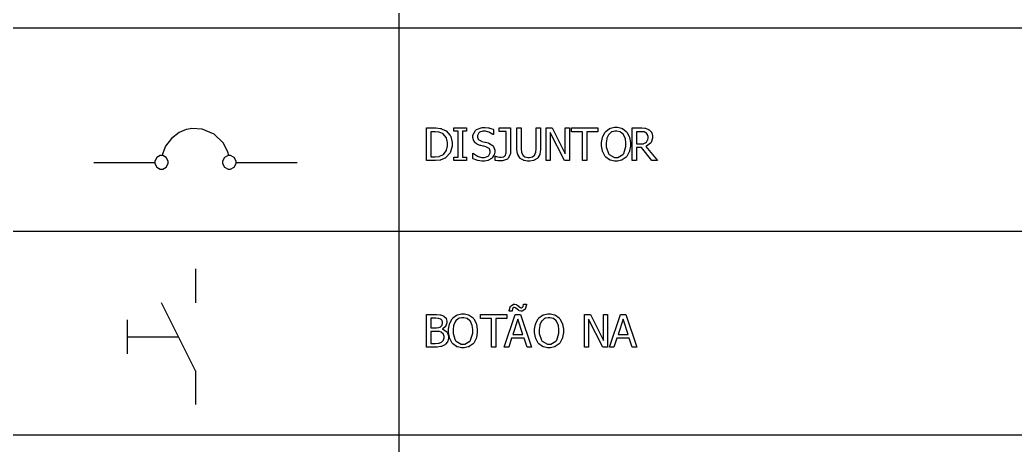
# Model space of a CAD drawing. Header units: millimetres. Extents: x 1974 to 2560, y 1429 to 1567.
# Drawn here: x 2500.18 to 2505.34, y 1525.57 to 1527.77 of the extents above; entities that cross this region are included whole.
import ezdxf

# ---------------------------------------------------------------- set-up
doc = ezdxf.new("R2010")
doc.units = ezdxf.units.MM
doc.layers.add('TEXTO', color=4, linetype='Continuous')

msp = doc.modelspace()

# ---------------------------------------------------------------- linework, layer by layer
at = {"layer": 'TEXTO', "color": 0}
for p, q in [((2502.1448, 1531.9544), (2502.1448, 1515.0586)), ((2507.7976, 1527.7304), (2478.9131, 1527.7304)), ((2501.0049, 1527.1889), (2500.9643, 1527.1587)), ((2501.041, 1527.2041), (2501.0049, 1527.1889)), ((2501.0535, 1527.2066), (2501.041, 1527.2041)), ((2501.0702, 1527.2101), (2501.0535, 1527.2066)), ((2501.1234, 1527.2068), (2501.0702, 1527.2101)), ((2501.1858, 1527.1811), (2501.1234, 1527.2068)), ((2501.2339, 1527.1337), (2501.1858, 1527.1811)), ((2502.2878, 1527.0436), (2502.2878, 1527.2125)), ((2502.2878, 1527.2125), (2502.3263, 1527.2125)), ((2502.3273, 1527.1933), (2502.3103, 1527.1933)), ((2502.3103, 1527.1933), (2502.3103, 1527.0629)), ((2502.3263, 1527.2125), (2502.3356, 1527.2125)), ((2502.3332, 1527.1933), (2502.3273, 1527.1933)), ((2502.351, 1527.1913), (2502.3332, 1527.1933)), ((2502.3356, 1527.2125), (2502.3613, 1527.2096)), ((2502.3527, 1527.1909), (2502.351, 1527.1913)), ((2502.3544, 1527.1905), (2502.3527, 1527.1909)), ((2502.3704, 1527.184), (2502.3544, 1527.1905)), ((2502.3613, 1527.2096), (2502.3636, 1527.2091)), ((2502.3636, 1527.2091), (2502.3658, 1527.2084)), ((2502.3658, 1527.2084), (2502.3851, 1527.2002)), ((2502.372, 1527.183), (2502.3704, 1527.184)), ((2502.374, 1527.1818), (2502.372, 1527.183)), ((2502.39, 1527.1639), (2502.374, 1527.1818)), ((2502.3851, 1527.2002), (2502.3867, 1527.1991)), ((2502.3867, 1527.1991), (2502.3894, 1527.1974)), ((2502.3894, 1527.1974), (2502.4105, 1527.1735)), ((2502.4105, 1527.1735), (2502.412, 1527.1705)), ((2502.412, 1527.1705), (2502.4135, 1527.1676)), ((2502.4302, 1527.1953), (2502.4302, 1527.2125)), ((2502.4302, 1527.2125), (2502.4959, 1527.2125)), ((2502.4518, 1527.1953), (2502.4302, 1527.1953)), ((2502.4518, 1527.0609), (2502.4518, 1527.1953)), ((2502.4959, 1527.1953), (2502.4743, 1527.1953)), ((2502.4743, 1527.1953), (2502.4743, 1527.0609)), ((2502.4959, 1527.2125), (2502.4959, 1527.1953)), ((2502.529, 1527.176), (2502.5423, 1527.1994)), ((2502.529, 1527.1673), (2502.529, 1527.176)), ((2502.5423, 1527.1994), (2502.5449, 1527.2018)), ((2502.5449, 1527.2018), (2502.5475, 1527.2041)), ((2502.5475, 1527.2041), (2502.5762, 1527.2156)), ((2502.5603, 1527.1878), (2502.5523, 1527.1742)), ((2502.5523, 1527.1742), (2502.5523, 1527.1696)), ((2502.5523, 1527.1696), (2502.5523, 1527.1654)), ((2502.562, 1527.1889), (2502.5603, 1527.1878)), ((2502.5636, 1527.1902), (2502.562, 1527.1889)), ((2502.5809, 1527.1963), (2502.5636, 1527.1902)), ((2502.5762, 1527.2156), (2502.5858, 1527.2156)), ((2502.5873, 1527.1963), (2502.5809, 1527.1963)), ((2502.5858, 1527.2156), (2502.5925, 1527.2156)), ((2502.5934, 1527.1963), (2502.5873, 1527.1963)), ((2502.5925, 1527.2156), (2502.6105, 1527.2133)), ((2502.6116, 1527.1917), (2502.5934, 1527.1963)), ((2502.6105, 1527.2133), (2502.6127, 1527.2128)), ((2502.6137, 1527.1907), (2502.6116, 1527.1917)), ((2502.6127, 1527.2128), (2502.6147, 1527.2123)), ((2502.6158, 1527.1899), (2502.6137, 1527.1907)), ((2502.6147, 1527.2123), (2502.6342, 1527.2056)), ((2502.633, 1527.1792), (2502.6158, 1527.1899)), ((2502.6344, 1527.1779), (2502.633, 1527.1792)), ((2502.6342, 1527.2056), (2502.636, 1527.2048)), ((2502.636, 1527.1779), (2502.6344, 1527.1779)), ((2502.636, 1527.2048), (2502.636, 1527.1779)), ((2502.6658, 1527.1947), (2502.6658, 1527.2125)), ((2502.6658, 1527.2125), (2502.724, 1527.2125)), ((2502.7015, 1527.1947), (2502.6658, 1527.1947)), ((2502.7015, 1527.0961), (2502.7015, 1527.1947)), ((2502.724, 1527.2125), (2502.724, 1527.0876)), ((2502.724, 1527.2125), (2502.724, 1527.2125)), ((2502.7576, 1527.1072), (2502.7576, 1527.2125)), ((2502.7576, 1527.2125), (2502.7801, 1527.2125)), ((2502.7801, 1527.2125), (2502.7801, 1527.1072)), ((2502.8573, 1527.1066), (2502.8573, 1527.2125)), ((2502.8573, 1527.2125), (2502.8798, 1527.2125)), ((2502.8798, 1527.2125), (2502.8798, 1527.1072)), ((2502.9086, 1527.0436), (2502.9086, 1527.2125)), ((2502.9086, 1527.2125), (2502.9406, 1527.2125)), ((2503.0043, 1527.0436), (2502.9297, 1527.1894)), ((2502.9297, 1527.1894), (2502.9297, 1527.0436)), ((2502.9406, 1527.2125), (2503.0084, 1527.0788)), ((2503.0084, 1527.0788), (2503.0084, 1527.2125)), ((2503.0084, 1527.2125), (2503.0295, 1527.2125)), ((2503.0295, 1527.2125), (2503.0295, 1527.0436)), ((2503.0295, 1527.2125), (2503.0295, 1527.2125)), ((2503.0405, 1527.1927), (2503.0405, 1527.2125)), ((2503.0405, 1527.2125), (2503.1764, 1527.2125)), ((2503.0972, 1527.1927), (2503.0405, 1527.1927)), ((2503.0972, 1527.0436), (2503.0972, 1527.1927)), ((2503.1764, 1527.1927), (2503.1195, 1527.1927)), ((2503.1195, 1527.1927), (2503.1195, 1527.0436)), ((2503.1764, 1527.2125), (2503.1764, 1527.1927)), ((2503.2023, 1527.1655), (2503.2032, 1527.1682)), ((2503.2032, 1527.1682), (2503.2157, 1527.1913)), ((2503.2157, 1527.1913), (2503.2174, 1527.1931)), ((2503.2174, 1527.1931), (2503.2189, 1527.1951)), ((2503.2189, 1527.1951), (2503.2385, 1527.2092)), ((2503.233, 1527.1778), (2503.2246, 1527.1598)), ((2503.2343, 1527.1793), (2503.233, 1527.1778)), ((2503.2353, 1527.1808), (2503.2343, 1527.1793)), ((2503.2489, 1527.1918), (2503.2353, 1527.1808)), ((2503.2385, 1527.2092), (2503.241, 1527.2102)), ((2503.241, 1527.2102), (2503.2432, 1527.2113)), ((2503.2432, 1527.2113), (2503.2646, 1527.2161)), ((2503.2504, 1527.1925), (2503.2489, 1527.1918)), ((2503.252, 1527.1932), (2503.2504, 1527.1925)), ((2503.2663, 1527.1968), (2503.252, 1527.1932)), ((2503.2646, 1527.2161), (2503.2715, 1527.2161)), ((2503.2718, 1527.1968), (2503.2663, 1527.1968)), ((2503.2715, 1527.2161), (2503.2795, 1527.2161)), ((2503.2765, 1527.1968), (2503.2718, 1527.1968)), ((2503.2914, 1527.1931), (2503.2765, 1527.1968)), ((2503.2795, 1527.2161), (2503.3004, 1527.2112)), ((2503.2929, 1527.1924), (2503.2914, 1527.1931)), ((2503.2946, 1527.1917), (2503.2929, 1527.1924)), ((2503.3081, 1527.1807), (2503.2946, 1527.1917)), ((2503.3004, 1527.2112), (2503.3026, 1527.2101)), ((2503.3026, 1527.2101), (2503.3051, 1527.2091)), ((2503.3051, 1527.2091), (2503.3245, 1527.195)), ((2503.3093, 1527.1793), (2503.3081, 1527.1807)), ((2503.3103, 1527.1779), (2503.3093, 1527.1793)), ((2503.3188, 1527.1599), (2503.3103, 1527.1779)), ((2503.3245, 1527.195), (2503.3262, 1527.1931)), ((2503.3262, 1527.1931), (2503.3277, 1527.1913)), ((2503.3262, 1527.1931), (2503.3262, 1527.1931)), ((2503.3277, 1527.1913), (2503.3401, 1527.1684)), ((2503.3401, 1527.1684), (2503.3411, 1527.1656)), ((2503.3557, 1527.0436), (2503.3557, 1527.2125)), ((2503.3557, 1527.2125), (2503.3994, 1527.2125)), ((2503.4004, 1527.1933), (2503.3781, 1527.1933)), ((2503.3781, 1527.1933), (2503.3781, 1527.1295)), ((2503.3994, 1527.2125), (2503.4054, 1527.2125)), ((2503.4042, 1527.1933), (2503.4004, 1527.1933)), ((2503.4151, 1527.1922), (2503.4042, 1527.1933)), ((2503.4054, 1527.2125), (2503.422, 1527.2113)), ((2503.4163, 1527.192), (2503.4151, 1527.1922)), ((2503.4173, 1527.1918), (2503.4163, 1527.192)), ((2503.4266, 1527.1881), (2503.4173, 1527.1918)), ((2503.422, 1527.2113), (2503.4238, 1527.211)), ((2503.4238, 1527.211), (2503.4253, 1527.2108)), ((2503.4253, 1527.2108), (2503.4407, 1527.2046)), ((2503.4273, 1527.1875), (2503.4266, 1527.1881)), ((2503.4282, 1527.1869), (2503.4273, 1527.1875)), ((2503.435, 1527.1791), (2503.4282, 1527.1869)), ((2503.4355, 1527.1781), (2503.435, 1527.1791)), ((2503.4357, 1527.1773), (2503.4355, 1527.1781)), ((2503.438, 1527.1683), (2503.4357, 1527.1773)), ((2503.438, 1527.165), (2503.438, 1527.1683)), ((2503.4407, 1527.2046), (2503.4424, 1527.2036)), ((2503.4424, 1527.2036), (2503.4437, 1527.2027)), ((2503.4437, 1527.2027), (2503.4553, 1527.1905)), ((2503.4553, 1527.1905), (2503.4563, 1527.1889)), ((2503.4563, 1527.1889), (2503.4571, 1527.1875)), ((2503.4571, 1527.1875), (2503.4615, 1527.172)), ((2503.4615, 1527.172), (2503.4615, 1527.1668)), ((2500.9339, 1527.118), (2500.9189, 1527.0819)), ((2500.9643, 1527.1587), (2500.9339, 1527.118)), ((2501.2577, 1527.0862), (2501.2339, 1527.1337)), ((2502.3912, 1527.1616), (2502.39, 1527.1639)), ((2502.3922, 1527.1594), (2502.3912, 1527.1616)), ((2502.3976, 1527.1367), (2502.3922, 1527.1594)), ((2502.3926, 1527.0976), (2502.3976, 1527.1207)), ((2502.3976, 1527.1283), (2502.3976, 1527.1367)), ((2502.3976, 1527.1207), (2502.3976, 1527.1283)), ((2502.3976, 1527.1283), (2502.3976, 1527.1283)), ((2502.421, 1527.1176), (2502.4132, 1527.0893)), ((2502.4135, 1527.1676), (2502.421, 1527.138)), ((2502.421, 1527.138), (2502.421, 1527.1279)), ((2502.421, 1527.1279), (2502.421, 1527.1176)), ((2502.421, 1527.1279), (2502.421, 1527.1279)), ((2502.529, 1527.1633), (2502.529, 1527.1673)), ((2502.5313, 1527.1511), (2502.529, 1527.1633)), ((2502.5318, 1527.1499), (2502.5313, 1527.1511)), ((2502.5323, 1527.1486), (2502.5318, 1527.1499)), ((2502.5392, 1527.1378), (2502.5323, 1527.1486)), ((2502.54, 1527.1368), (2502.5392, 1527.1378)), ((2502.5408, 1527.1359), (2502.54, 1527.1368)), ((2502.5511, 1527.1283), (2502.5408, 1527.1359)), ((2502.5522, 1527.1277), (2502.5511, 1527.1283)), ((2502.5534, 1527.1271), (2502.5522, 1527.1277)), ((2502.5523, 1527.1654), (2502.557, 1527.1537)), ((2502.5665, 1527.1222), (2502.5534, 1527.1271)), ((2502.557, 1527.1537), (2502.558, 1527.1526)), ((2502.558, 1527.1526), (2502.5589, 1527.1516)), ((2502.5589, 1527.1516), (2502.5726, 1527.1437)), ((2502.568, 1527.1218), (2502.5665, 1527.1222)), ((2502.5695, 1527.1214), (2502.568, 1527.1218)), ((2502.5829, 1527.1181), (2502.5695, 1527.1214)), ((2502.5726, 1527.1437), (2502.5744, 1527.1432)), ((2502.5744, 1527.1432), (2502.5756, 1527.143)), ((2502.5756, 1527.143), (2502.5901, 1527.1394)), ((2502.5841, 1527.1178), (2502.5829, 1527.1181)), ((2502.5852, 1527.1176), (2502.5841, 1527.1178)), ((2502.597, 1527.1145), (2502.5852, 1527.1176)), ((2502.5901, 1527.1394), (2502.5919, 1527.1389)), ((2502.5919, 1527.1389), (2502.5935, 1527.1385)), ((2502.5935, 1527.1385), (2502.6079, 1527.1348)), ((2502.6079, 1527.1348), (2502.6091, 1527.1344)), ((2502.6091, 1527.1344), (2502.612, 1527.1335)), ((2502.612, 1527.1335), (2502.6332, 1527.1202)), ((2502.6332, 1527.1202), (2502.6346, 1527.1183)), ((2502.6346, 1527.1183), (2502.6358, 1527.1166)), ((2502.6358, 1527.1166), (2502.6426, 1527.098)), ((2503.197, 1527.1375), (2503.2015, 1527.1629)), ((2503.197, 1527.128), (2503.197, 1527.1375)), ((2503.197, 1527.1195), (2503.197, 1527.128)), ((2503.2013, 1527.0937), (2503.197, 1527.1195)), ((2503.2015, 1527.1629), (2503.2023, 1527.1655)), ((2503.2234, 1527.1554), (2503.2204, 1527.1349)), ((2503.2204, 1527.1349), (2503.2204, 1527.128)), ((2503.2204, 1527.128), (2503.2204, 1527.1154)), ((2503.2239, 1527.1575), (2503.2234, 1527.1554)), ((2503.2246, 1527.1598), (2503.2239, 1527.1575)), ((2503.3115, 1527.0802), (2503.3232, 1527.1161)), ((2503.3195, 1527.1578), (2503.3188, 1527.1599)), ((2503.32, 1527.1557), (2503.3195, 1527.1578)), ((2503.3232, 1527.1355), (2503.32, 1527.1557)), ((2503.3232, 1527.128), (2503.3232, 1527.1355)), ((2503.3232, 1527.1161), (2503.3232, 1527.128)), ((2503.3232, 1527.128), (2503.3232, 1527.128)), ((2503.3411, 1527.1656), (2503.3421, 1527.1629)), ((2503.3421, 1527.1629), (2503.3466, 1527.1368)), ((2503.3466, 1527.1188), (2503.3421, 1527.0938)), ((2503.3466, 1527.1368), (2503.3466, 1527.128)), ((2503.3466, 1527.128), (2503.3466, 1527.1188)), ((2503.3781, 1527.1295), (2503.398, 1527.1295)), ((2503.398, 1527.1295), (2503.4022, 1527.1295)), ((2503.4022, 1527.1295), (2503.4141, 1527.1309)), ((2503.4141, 1527.1309), (2503.4154, 1527.1312)), ((2503.4154, 1527.1312), (2503.4166, 1527.1316)), ((2503.4166, 1527.1316), (2503.4275, 1527.1373)), ((2503.429, 1527.1183), (2503.4266, 1527.1172)), ((2503.4266, 1527.1172), (2503.4866, 1527.0436)), ((2503.4266, 1527.1172), (2503.4266, 1527.1172)), ((2503.4275, 1527.1373), (2503.4285, 1527.1383)), ((2503.4285, 1527.1383), (2503.4292, 1527.1391)), ((2503.4503, 1527.1337), (2503.429, 1527.1183)), ((2503.4292, 1527.1391), (2503.4352, 1527.1485)), ((2503.4352, 1527.1485), (2503.4357, 1527.1496)), ((2503.4357, 1527.1496), (2503.4362, 1527.1507)), ((2503.4362, 1527.1507), (2503.438, 1527.1615)), ((2503.438, 1527.1615), (2503.438, 1527.165)), ((2503.438, 1527.165), (2503.438, 1527.165)), ((2503.4521, 1527.1357), (2503.4503, 1527.1337)), ((2503.4536, 1527.1378), (2503.4521, 1527.1357)), ((2503.4615, 1527.1589), (2503.4536, 1527.1378)), ((2503.4615, 1527.1668), (2503.4615, 1527.1589)), ((2500.9064, 1527.0693), (2500.8879, 1527.0591)), ((2500.9128, 1527.0693), (2500.9064, 1527.0693)), ((2500.919, 1527.0693), (2500.9128, 1527.0693)), ((2500.9189, 1527.0819), (2500.9164, 1527.0693)), ((2500.9376, 1527.0591), (2500.919, 1527.0693)), ((2501.2584, 1527.0693), (2501.2398, 1527.0591)), ((2501.2613, 1527.0693), (2501.2577, 1527.0862)), ((2501.2647, 1527.0693), (2501.2584, 1527.0693)), ((2501.271, 1527.0693), (2501.2647, 1527.0693)), ((2501.2896, 1527.0591), (2501.271, 1527.0693)), ((2502.3338, 1527.0629), (2502.3517, 1527.065)), ((2502.3517, 1527.065), (2502.3537, 1527.0654)), ((2502.3537, 1527.0654), (2502.3555, 1527.0657)), ((2502.3555, 1527.0657), (2502.3725, 1527.0731)), ((2502.3725, 1527.0731), (2502.3741, 1527.0742)), ((2502.3741, 1527.0742), (2502.376, 1527.0755)), ((2502.376, 1527.0755), (2502.3907, 1527.0932)), ((2502.41, 1527.0831), (2502.3891, 1527.0588)), ((2502.3907, 1527.0932), (2502.3917, 1527.0954)), ((2502.3917, 1527.0954), (2502.3926, 1527.0976)), ((2502.4117, 1527.0862), (2502.41, 1527.0831)), ((2502.4132, 1527.0893), (2502.4117, 1527.0862)), ((2502.5278, 1527.0537), (2502.5278, 1527.0819)), ((2502.5278, 1527.0819), (2502.5293, 1527.0819)), ((2502.5293, 1527.0819), (2502.5311, 1527.0802)), ((2502.5311, 1527.0802), (2502.5521, 1527.0667)), ((2502.5521, 1527.0667), (2502.5546, 1527.0657)), ((2502.5546, 1527.0657), (2502.5568, 1527.0648)), ((2502.5568, 1527.0648), (2502.5754, 1527.06)), ((2502.5886, 1527.06), (2502.6081, 1527.0665)), ((2502.5984, 1527.1141), (2502.597, 1527.1145)), ((2502.6001, 1527.1135), (2502.5984, 1527.1141)), ((2502.6134, 1527.1057), (2502.6001, 1527.1135)), ((2502.6081, 1527.0665), (2502.6097, 1527.0678)), ((2502.6097, 1527.0678), (2502.6113, 1527.0691)), ((2502.6113, 1527.0691), (2502.6193, 1527.0835)), ((2502.6143, 1527.1047), (2502.6134, 1527.1057)), ((2502.615, 1527.1037), (2502.6143, 1527.1047)), ((2502.6193, 1527.0924), (2502.615, 1527.1037)), ((2502.6193, 1527.0883), (2502.6193, 1527.0924)), ((2502.6193, 1527.0835), (2502.6193, 1527.0883)), ((2502.638, 1527.0707), (2502.6284, 1527.0572)), ((2502.6386, 1527.0722), (2502.638, 1527.0707)), ((2502.6393, 1527.0739), (2502.6386, 1527.0722)), ((2502.6426, 1527.0869), (2502.6393, 1527.0739)), ((2502.6426, 1527.098), (2502.6426, 1527.0917)), ((2502.6426, 1527.0917), (2502.6426, 1527.0869)), ((2502.6442, 1527.0446), (2502.6442, 1527.066)), ((2502.6442, 1527.066), (2502.6455, 1527.066)), ((2502.6455, 1527.066), (2502.6462, 1527.0658)), ((2502.6462, 1527.0658), (2502.6558, 1527.0629)), ((2502.6886, 1527.0633), (2502.6962, 1527.069)), ((2502.6962, 1527.069), (2502.6968, 1527.0698)), ((2502.6968, 1527.0698), (2502.6973, 1527.0705)), ((2502.6973, 1527.0705), (2502.7004, 1527.0798)), ((2502.7004, 1527.0798), (2502.7007, 1527.0809)), ((2502.7007, 1527.0821), (2502.7015, 1527.0926)), ((2502.7007, 1527.0809), (2502.7007, 1527.0821)), ((2502.7015, 1527.0926), (2502.7015, 1527.0961)), ((2502.724, 1527.079), (2502.7127, 1527.0554)), ((2502.724, 1527.0876), (2502.724, 1527.079)), ((2502.7576, 1527.1002), (2502.7576, 1527.1072)), ((2502.7606, 1527.079), (2502.7576, 1527.1002)), ((2502.7613, 1527.0768), (2502.7606, 1527.079)), ((2502.7618, 1527.0748), (2502.7613, 1527.0768)), ((2502.7721, 1527.0572), (2502.7618, 1527.0748)), ((2502.7801, 1527.1072), (2502.7801, 1527.1023)), ((2502.7801, 1527.1023), (2502.7813, 1527.0888)), ((2502.7813, 1527.0888), (2502.7815, 1527.0875)), ((2502.7815, 1527.0875), (2502.7818, 1527.0862)), ((2502.7818, 1527.0862), (2502.7866, 1527.0742)), ((2502.7866, 1527.0742), (2502.7874, 1527.0731)), ((2502.7874, 1527.0731), (2502.788, 1527.0721)), ((2502.788, 1527.0721), (2502.7982, 1527.0634)), ((2502.8387, 1527.0634), (2502.8493, 1527.0721)), ((2502.8493, 1527.0721), (2502.85, 1527.0731)), ((2502.85, 1527.0731), (2502.8507, 1527.0743)), ((2502.8507, 1527.0743), (2502.8555, 1527.0862)), ((2502.8555, 1527.0862), (2502.8557, 1527.0875)), ((2502.8557, 1527.0875), (2502.856, 1527.0888)), ((2502.856, 1527.0888), (2502.8573, 1527.1022)), ((2502.8573, 1527.1022), (2502.8573, 1527.1066)), ((2502.8755, 1527.075), (2502.8652, 1527.0572)), ((2502.8762, 1527.077), (2502.8755, 1527.075)), ((2502.8768, 1527.0792), (2502.8762, 1527.077)), ((2502.8798, 1527.0997), (2502.8768, 1527.0792)), ((2502.8798, 1527.1072), (2502.8798, 1527.0997)), ((2503.2023, 1527.0909), (2503.2013, 1527.0937)), ((2503.203, 1527.0882), (2503.2023, 1527.0909)), ((2503.2157, 1527.0651), (2503.203, 1527.0882)), ((2503.2172, 1527.0631), (2503.2157, 1527.0651)), ((2503.2204, 1527.1154), (2503.232, 1527.0802)), ((2503.232, 1527.0802), (2503.2343, 1527.0772)), ((2503.2343, 1527.0772), (2503.2365, 1527.0743)), ((2503.2365, 1527.0743), (2503.2629, 1527.0595)), ((2503.281, 1527.0595), (2503.3068, 1527.0743)), ((2503.3068, 1527.0743), (2503.3093, 1527.0772)), ((2503.3093, 1527.0772), (2503.3115, 1527.0802)), ((2503.3277, 1527.0651), (2503.3262, 1527.0631)), ((2503.3403, 1527.0883), (2503.3277, 1527.0651)), ((2503.3414, 1527.0909), (2503.3403, 1527.0883)), ((2503.3421, 1527.0938), (2503.3414, 1527.0909)), ((2503.404, 1527.1109), (2503.3781, 1527.1109)), ((2503.3781, 1527.1109), (2503.3781, 1527.0436)), ((2503.4573, 1527.0436), (2503.404, 1527.1109)), ((2500.5608, 1527.0342), (2500.8776, 1527.0342)), ((2500.8879, 1527.0591), (2500.8776, 1527.0405)), ((2500.8776, 1527.0405), (2500.8776, 1527.0342)), ((2500.8776, 1527.0342), (2500.8776, 1527.028)), ((2500.8776, 1527.028), (2500.8879, 1527.0094)), ((2500.948, 1527.0405), (2500.9376, 1527.0591)), ((2500.9376, 1527.0094), (2500.948, 1527.028)), ((2500.948, 1527.0342), (2500.948, 1527.0405)), ((2500.948, 1527.028), (2500.948, 1527.0342)), ((2500.948, 1527.0342), (2500.948, 1527.0342)), ((2501.2398, 1527.0591), (2501.2295, 1527.0405)), ((2501.2295, 1527.0405), (2501.2295, 1527.0342)), ((2501.2295, 1527.0342), (2501.2295, 1527.028)), ((2501.2295, 1527.028), (2501.2398, 1527.0094)), ((2501.3, 1527.0405), (2501.2896, 1527.0591)), ((2501.2896, 1527.0094), (2501.3, 1527.028)), ((2501.3, 1527.0342), (2501.3, 1527.0405)), ((2501.3, 1527.028), (2501.3, 1527.0342)), ((2501.3, 1527.0342), (2501.3, 1527.0342)), ((2501.3, 1527.0342), (2501.6168, 1527.0342)), ((2502.3266, 1527.0436), (2502.2878, 1527.0436)), ((2502.3103, 1527.0629), (2502.3273, 1527.0629)), ((2502.3345, 1527.0436), (2502.3266, 1527.0436)), ((2502.3273, 1527.0629), (2502.3338, 1527.0629)), ((2502.3582, 1527.046), (2502.3345, 1527.0436)), ((2502.3604, 1527.0464), (2502.3582, 1527.046)), ((2502.3625, 1527.0469), (2502.3604, 1527.0464)), ((2502.3843, 1527.0559), (2502.3625, 1527.0469)), ((2502.3865, 1527.0572), (2502.3843, 1527.0559)), ((2502.3891, 1527.0588), (2502.3865, 1527.0572)), ((2502.4302, 1527.0436), (2502.4302, 1527.0609)), ((2502.4302, 1527.0609), (2502.4518, 1527.0609)), ((2502.4959, 1527.0436), (2502.4302, 1527.0436)), ((2502.4743, 1527.0609), (2502.4959, 1527.0609)), ((2502.4959, 1527.0609), (2502.4959, 1527.0436)), ((2502.4959, 1527.0609), (2502.4959, 1527.0609)), ((2502.5296, 1527.0529), (2502.5278, 1527.0537)), ((2502.5498, 1527.0451), (2502.5296, 1527.0529)), ((2502.5519, 1527.0444), (2502.5498, 1527.0451)), ((2502.5541, 1527.0438), (2502.5519, 1527.0444)), ((2502.5753, 1527.0406), (2502.5541, 1527.0438)), ((2502.5832, 1527.0406), (2502.5753, 1527.0406)), ((2502.5754, 1527.06), (2502.5816, 1527.06)), ((2502.5816, 1527.06), (2502.5886, 1527.06)), ((2502.5891, 1527.0406), (2502.5832, 1527.0406)), ((2502.5832, 1527.0406), (2502.5832, 1527.0406)), ((2502.6071, 1527.0439), (2502.5891, 1527.0406)), ((2502.6089, 1527.0446), (2502.6071, 1527.0439)), ((2502.6105, 1527.0453), (2502.6089, 1527.0446)), ((2502.626, 1527.0548), (2502.6105, 1527.0453)), ((2502.6273, 1527.056), (2502.626, 1527.0548)), ((2502.6284, 1527.0572), (2502.6273, 1527.056)), ((2502.6452, 1527.0444), (2502.6442, 1527.0446)), ((2502.658, 1527.0424), (2502.6452, 1527.0444)), ((2502.6558, 1527.0629), (2502.657, 1527.0624)), ((2502.657, 1527.0624), (2502.6581, 1527.0621)), ((2502.6595, 1527.0423), (2502.658, 1527.0424)), ((2502.6581, 1527.0621), (2502.6676, 1527.0606)), ((2502.661, 1527.0422), (2502.6595, 1527.0423)), ((2502.674, 1527.0413), (2502.661, 1527.0422)), ((2502.6676, 1527.0606), (2502.6709, 1527.0606)), ((2502.6709, 1527.0606), (2502.6751, 1527.0606)), ((2502.6825, 1527.0413), (2502.674, 1527.0413)), ((2502.674, 1527.0413), (2502.674, 1527.0413)), ((2502.6751, 1527.0606), (2502.6866, 1527.0626)), ((2502.7081, 1527.0514), (2502.6825, 1527.0413)), ((2502.6866, 1527.0626), (2502.6876, 1527.0629)), ((2502.6876, 1527.0629), (2502.6886, 1527.0633)), ((2502.7104, 1527.0533), (2502.7081, 1527.0514)), ((2502.7127, 1527.0554), (2502.7104, 1527.0533)), ((2502.7737, 1527.0557), (2502.7721, 1527.0572)), ((2502.7749, 1527.0544), (2502.7737, 1527.0557)), ((2502.7908, 1527.0447), (2502.7749, 1527.0544)), ((2502.7927, 1527.0441), (2502.7908, 1527.0447)), ((2502.7946, 1527.0434), (2502.7927, 1527.0441)), ((2502.8121, 1527.0401), (2502.7946, 1527.0434)), ((2502.7982, 1527.0634), (2502.7996, 1527.0629)), ((2502.7996, 1527.0629), (2502.8008, 1527.0623)), ((2502.8008, 1527.0623), (2502.8141, 1527.0593)), ((2502.8186, 1527.0401), (2502.8121, 1527.0401)), ((2502.8141, 1527.0593), (2502.8186, 1527.0593)), ((2502.8186, 1527.0593), (2502.8233, 1527.0593)), ((2502.8247, 1527.0401), (2502.8186, 1527.0401)), ((2502.8186, 1527.0401), (2502.8186, 1527.0401)), ((2502.8233, 1527.0593), (2502.836, 1527.0623)), ((2502.8431, 1527.0434), (2502.8247, 1527.0401)), ((2502.836, 1527.0623), (2502.8373, 1527.0629)), ((2502.8373, 1527.0629), (2502.8387, 1527.0634)), ((2502.8449, 1527.0441), (2502.8431, 1527.0434)), ((2502.8467, 1527.0447), (2502.8449, 1527.0441)), ((2502.8624, 1527.0544), (2502.8467, 1527.0447)), ((2502.8637, 1527.0557), (2502.8624, 1527.0544)), ((2502.8652, 1527.0572), (2502.8637, 1527.0557)), ((2502.9297, 1527.0436), (2502.9086, 1527.0436)), ((2503.0295, 1527.0436), (2503.0043, 1527.0436)), ((2503.1195, 1527.0436), (2503.0972, 1527.0436)), ((2503.1195, 1527.0436), (2503.1195, 1527.0436)), ((2503.2189, 1527.0613), (2503.2172, 1527.0631)), ((2503.2385, 1527.0469), (2503.2189, 1527.0613)), ((2503.2408, 1527.046), (2503.2385, 1527.0469)), ((2503.243, 1527.045), (2503.2408, 1527.046)), ((2503.2639, 1527.0401), (2503.243, 1527.045)), ((2503.2629, 1527.0595), (2503.2718, 1527.0595)), ((2503.2715, 1527.0401), (2503.2639, 1527.0401)), ((2503.2788, 1527.0401), (2503.2715, 1527.0401)), ((2503.2718, 1527.0595), (2503.281, 1527.0595)), ((2503.2996, 1527.0449), (2503.2788, 1527.0401)), ((2503.3021, 1527.0457), (2503.2996, 1527.0449)), ((2503.3043, 1527.0467), (2503.3021, 1527.0457)), ((2503.3245, 1527.0612), (2503.3043, 1527.0467)), ((2503.3262, 1527.0631), (2503.3245, 1527.0612)), ((2503.3781, 1527.0436), (2503.3557, 1527.0436)), ((2503.4866, 1527.0436), (2503.4573, 1527.0436)), ((2500.8879, 1527.0094), (2500.9064, 1526.999)), ((2500.9064, 1526.999), (2500.9128, 1526.999)), ((2500.9128, 1526.999), (2500.919, 1526.999)), ((2500.919, 1526.999), (2500.9376, 1527.0094)), ((2501.2398, 1527.0094), (2501.2584, 1526.999)), ((2501.2584, 1526.999), (2501.2647, 1526.999)), ((2501.2647, 1526.999), (2501.271, 1526.999)), ((2501.271, 1526.999), (2501.2896, 1527.0094)), ((2507.7976, 1526.6745), (2478.9131, 1526.6745)), ((2501.0888, 1526.4809), (2501.0888, 1526.3049)), ((2501.0888, 1525.9529), (2500.9128, 1526.3049)), ((2502.7255, 1526.2885), (2502.7267, 1526.29)), ((2502.7267, 1526.29), (2502.7402, 1526.2974)), ((2502.7402, 1526.2974), (2502.7447, 1526.2974)), ((2502.7447, 1526.2974), (2502.7473, 1526.2974)), ((2502.7473, 1526.2974), (2502.7544, 1526.2956)), ((2502.7544, 1526.2956), (2502.7554, 1526.2951)), ((2502.7554, 1526.2951), (2502.7561, 1526.2949)), ((2502.7561, 1526.2949), (2502.7642, 1526.2894)), ((2502.7892, 1526.2856), (2502.7915, 1526.2966)), ((2502.7915, 1526.2966), (2502.7917, 1526.298)), ((2502.7917, 1526.298), (2502.8075, 1526.298)), ((2502.7917, 1526.298), (2502.7917, 1526.298)), ((2502.8072, 1526.2951), (2502.8002, 1526.273)), ((2502.8075, 1526.298), (2502.8072, 1526.2951)), ((2502.2878, 1526.0751), (2502.2878, 1526.244)), ((2502.2878, 1526.244), (2502.3325, 1526.244)), ((2502.3325, 1526.244), (2502.3393, 1526.244)), ((2502.3393, 1526.244), (2502.3581, 1526.243)), ((2502.3581, 1526.243), (2502.3596, 1526.2428)), ((2502.3596, 1526.2428), (2502.3611, 1526.2426)), ((2502.3611, 1526.2426), (2502.3755, 1526.238)), ((2502.3755, 1526.238), (2502.3769, 1526.2371)), ((2502.4243, 1526.2265), (2502.444, 1526.2407)), ((2502.444, 1526.2407), (2502.4462, 1526.2416)), ((2502.4462, 1526.2416), (2502.4485, 1526.2426)), ((2502.4485, 1526.2426), (2502.4699, 1526.2476)), ((2502.4699, 1526.2476), (2502.4771, 1526.2476)), ((2502.4771, 1526.2476), (2502.4848, 1526.2476)), ((2502.4848, 1526.2476), (2502.5057, 1526.2426)), ((2502.5057, 1526.2426), (2502.5081, 1526.2415)), ((2502.5081, 1526.2415), (2502.5103, 1526.2406)), ((2502.5103, 1526.2406), (2502.5298, 1526.2264)), ((2502.5686, 1526.224), (2502.5686, 1526.244)), ((2502.5686, 1526.244), (2502.7045, 1526.244)), ((2502.6918, 1526.0751), (2502.7487, 1526.244)), ((2502.7045, 1526.244), (2502.7045, 1526.224)), ((2502.7168, 1526.2621), (2502.7169, 1526.265)), ((2502.7328, 1526.2621), (2502.7168, 1526.2621)), ((2502.7169, 1526.265), (2502.7241, 1526.287)), ((2502.7241, 1526.287), (2502.7255, 1526.2885)), ((2502.735, 1526.2751), (2502.7328, 1526.2635)), ((2502.7328, 1526.2635), (2502.7328, 1526.2621)), ((2502.7354, 1526.2759), (2502.735, 1526.2751)), ((2502.7358, 1526.2768), (2502.7354, 1526.2759)), ((2502.7412, 1526.2809), (2502.7358, 1526.2768)), ((2502.7431, 1526.2809), (2502.7412, 1526.2809)), ((2502.7447, 1526.2809), (2502.7431, 1526.2809)), ((2502.7497, 1526.2789), (2502.7447, 1526.2809)), ((2502.7487, 1526.244), (2502.7764, 1526.244)), ((2502.7504, 1526.2785), (2502.7497, 1526.2789)), ((2502.7509, 1526.2781), (2502.7504, 1526.2785)), ((2502.7581, 1526.2722), (2502.7509, 1526.2781)), ((2502.7589, 1526.2714), (2502.7581, 1526.2722)), ((2502.7597, 1526.2707), (2502.7589, 1526.2714)), ((2502.7679, 1526.2651), (2502.7597, 1526.2707)), ((2502.7642, 1526.2894), (2502.7651, 1526.2887)), ((2502.7651, 1526.2887), (2502.7658, 1526.288)), ((2502.7658, 1526.288), (2502.7732, 1526.2823)), ((2502.7687, 1526.2647), (2502.7679, 1526.2651)), ((2502.7695, 1526.2644), (2502.7687, 1526.2647)), ((2502.7769, 1526.2626), (2502.7695, 1526.2644)), ((2502.7732, 1526.2823), (2502.7739, 1526.2819)), ((2502.7739, 1526.2819), (2502.7744, 1526.2815)), ((2502.7744, 1526.2815), (2502.7794, 1526.2796)), ((2502.7764, 1526.244), (2502.8334, 1526.0751)), ((2502.7796, 1526.2626), (2502.7769, 1526.2626)), ((2502.7794, 1526.2796), (2502.7811, 1526.2796)), ((2502.7841, 1526.2626), (2502.7796, 1526.2626)), ((2502.7811, 1526.2796), (2502.783, 1526.2796)), ((2502.783, 1526.2796), (2502.7884, 1526.2839)), ((2502.7977, 1526.2699), (2502.7841, 1526.2626)), ((2502.7884, 1526.2839), (2502.7888, 1526.2847)), ((2502.7888, 1526.2847), (2502.7892, 1526.2856)), ((2502.799, 1526.2714), (2502.7977, 1526.2699)), ((2502.8002, 1526.273), (2502.799, 1526.2714)), ((2502.8713, 1526.2265), (2502.8909, 1526.2407)), ((2502.8909, 1526.2407), (2502.8932, 1526.2416)), ((2502.8932, 1526.2416), (2502.8955, 1526.2426)), ((2502.8955, 1526.2426), (2502.9169, 1526.2476)), ((2502.9169, 1526.2476), (2502.9241, 1526.2476)), ((2502.9241, 1526.2476), (2502.9318, 1526.2476)), ((2502.9318, 1526.2476), (2502.9528, 1526.2426)), ((2502.9528, 1526.2426), (2502.9552, 1526.2415)), ((2502.9552, 1526.2415), (2502.9573, 1526.2406)), ((2502.9573, 1526.2406), (2502.9768, 1526.2264)), ((2503.1074, 1526.0751), (2503.1074, 1526.244)), ((2503.1074, 1526.244), (2503.1392, 1526.244)), ((2503.1392, 1526.244), (2503.2073, 1526.1103)), ((2503.2073, 1526.1103), (2503.2073, 1526.244)), ((2503.2073, 1526.244), (2503.2281, 1526.244)), ((2503.2281, 1526.244), (2503.2281, 1526.0751)), ((2503.2281, 1526.244), (2503.2281, 1526.244)), ((2503.238, 1526.0751), (2503.2951, 1526.244)), ((2503.2951, 1526.244), (2503.3227, 1526.244)), ((2503.3227, 1526.244), (2503.3796, 1526.0751)), ((2500.7368, 1526.0409), (2500.7368, 1526.2169)), ((2502.3318, 1526.2248), (2502.3103, 1526.2248)), ((2502.3103, 1526.2248), (2502.3103, 1526.1754)), ((2502.3361, 1526.2248), (2502.3318, 1526.2248)), ((2502.3491, 1526.2242), (2502.3361, 1526.2248)), ((2502.3503, 1526.2242), (2502.3491, 1526.2242)), ((2502.3514, 1526.224), (2502.3503, 1526.2242)), ((2502.3615, 1526.2209), (2502.3514, 1526.224)), ((2502.3625, 1526.2204), (2502.3615, 1526.2209)), ((2502.3632, 1526.22), (2502.3625, 1526.2204)), ((2502.3625, 1526.1814), (2502.3685, 1526.1886)), ((2502.3686, 1526.2141), (2502.3632, 1526.22)), ((2502.3685, 1526.1886), (2502.3689, 1526.1895)), ((2502.3691, 1526.2133), (2502.3686, 1526.2141)), ((2502.3689, 1526.1895), (2502.3691, 1526.1905)), ((2502.3694, 1526.2126), (2502.3691, 1526.2133)), ((2502.3691, 1526.1905), (2502.3711, 1526.1997)), ((2502.3711, 1526.2055), (2502.3694, 1526.2126)), ((2502.3711, 1526.2027), (2502.3711, 1526.2055)), ((2502.3711, 1526.1997), (2502.3711, 1526.2027)), ((2502.3711, 1526.2027), (2502.3711, 1526.2027)), ((2502.3769, 1526.2371), (2502.3784, 1526.2364)), ((2502.3784, 1526.2364), (2502.3894, 1526.2258)), ((2502.3943, 1526.2006), (2502.3891, 1526.1862)), ((2502.3894, 1526.2258), (2502.3902, 1526.2245)), ((2502.3902, 1526.2245), (2502.3909, 1526.2232)), ((2502.3909, 1526.2232), (2502.3943, 1526.2102)), ((2502.3943, 1526.2102), (2502.3943, 1526.2058)), ((2502.3943, 1526.2058), (2502.3943, 1526.2006)), ((2502.4024, 1526.1688), (2502.4068, 1526.1943)), ((2502.4068, 1526.1943), (2502.4077, 1526.1969)), ((2502.4077, 1526.1969), (2502.4086, 1526.1996)), ((2502.4086, 1526.1996), (2502.421, 1526.2227)), ((2502.421, 1526.2227), (2502.4227, 1526.2245)), ((2502.4227, 1526.2245), (2502.4243, 1526.2265)), ((2502.4287, 1526.1868), (2502.4257, 1526.1664)), ((2502.4293, 1526.189), (2502.4287, 1526.1868)), ((2502.4299, 1526.1912), (2502.4293, 1526.189)), ((2502.4384, 1526.2092), (2502.4299, 1526.1912)), ((2502.4396, 1526.2107), (2502.4384, 1526.2092)), ((2502.4407, 1526.2122), (2502.4396, 1526.2107)), ((2502.4543, 1526.2232), (2502.4407, 1526.2122)), ((2502.4558, 1526.2239), (2502.4543, 1526.2232)), ((2502.4572, 1526.2247), (2502.4558, 1526.2239)), ((2502.4718, 1526.2281), (2502.4572, 1526.2247)), ((2502.4771, 1526.2281), (2502.4718, 1526.2281)), ((2502.482, 1526.2281), (2502.4771, 1526.2281)), ((2502.4967, 1526.2245), (2502.482, 1526.2281)), ((2502.4984, 1526.2238), (2502.4967, 1526.2245)), ((2502.4999, 1526.2231), (2502.4984, 1526.2238)), ((2502.5134, 1526.2121), (2502.4999, 1526.2231)), ((2502.5146, 1526.2107), (2502.5134, 1526.2121)), ((2502.5156, 1526.2093), (2502.5146, 1526.2107)), ((2502.5241, 1526.1914), (2502.5156, 1526.2093)), ((2502.5247, 1526.1893), (2502.5241, 1526.1914)), ((2502.5254, 1526.1871), (2502.5247, 1526.1893)), ((2502.5285, 1526.1669), (2502.5254, 1526.1871)), ((2502.5298, 1526.2264), (2502.5314, 1526.2245)), ((2502.5314, 1526.2245), (2502.533, 1526.2227)), ((2502.5314, 1526.2245), (2502.5314, 1526.2245)), ((2502.533, 1526.2227), (2502.5455, 1526.1998)), ((2502.5455, 1526.1998), (2502.5465, 1526.197)), ((2502.5465, 1526.197), (2502.5474, 1526.1943)), ((2502.5474, 1526.1943), (2502.5518, 1526.1682)), ((2502.6253, 1526.224), (2502.5686, 1526.224)), ((2502.6253, 1526.0751), (2502.6253, 1526.224)), ((2502.7045, 1526.224), (2502.6478, 1526.224)), ((2502.6478, 1526.224), (2502.6478, 1526.0751)), ((2502.762, 1526.2211), (2502.7361, 1526.1414)), ((2502.7882, 1526.1414), (2502.762, 1526.2211)), ((2502.8493, 1526.1688), (2502.8537, 1526.1943)), ((2502.8537, 1526.1943), (2502.8547, 1526.1969)), ((2502.8547, 1526.1969), (2502.8556, 1526.1996)), ((2502.8556, 1526.1996), (2502.8681, 1526.2227)), ((2502.8681, 1526.2227), (2502.8698, 1526.2245)), ((2502.8698, 1526.2245), (2502.8713, 1526.2265)), ((2502.8757, 1526.1868), (2502.8727, 1526.1664)), ((2502.8764, 1526.189), (2502.8757, 1526.1868)), ((2502.8769, 1526.1912), (2502.8764, 1526.189)), ((2502.8855, 1526.2092), (2502.8769, 1526.1912)), ((2502.8867, 1526.2107), (2502.8855, 1526.2092)), ((2502.8878, 1526.2122), (2502.8867, 1526.2107)), ((2502.9012, 1526.2232), (2502.8878, 1526.2122)), ((2502.9027, 1526.2239), (2502.9012, 1526.2232)), ((2502.9042, 1526.2247), (2502.9027, 1526.2239)), ((2502.9188, 1526.2281), (2502.9042, 1526.2247)), ((2502.9242, 1526.2281), (2502.9188, 1526.2281)), ((2502.929, 1526.2281), (2502.9242, 1526.2281)), ((2502.9437, 1526.2245), (2502.929, 1526.2281)), ((2502.9454, 1526.2238), (2502.9437, 1526.2245)), ((2502.9469, 1526.2231), (2502.9454, 1526.2238)), ((2502.9604, 1526.2121), (2502.9469, 1526.2231)), ((2502.9616, 1526.2107), (2502.9604, 1526.2121)), ((2502.9627, 1526.2093), (2502.9616, 1526.2107)), ((2502.9711, 1526.1914), (2502.9627, 1526.2093)), ((2502.9718, 1526.1893), (2502.9711, 1526.1914)), ((2502.9724, 1526.1871), (2502.9718, 1526.1893)), ((2502.9754, 1526.1669), (2502.9724, 1526.1871)), ((2502.9768, 1526.2264), (2502.9785, 1526.2245)), ((2502.9785, 1526.2245), (2502.9801, 1526.2227)), ((2502.9785, 1526.2245), (2502.9785, 1526.2245)), ((2502.9801, 1526.2227), (2502.9925, 1526.1998)), ((2502.9925, 1526.1998), (2502.9934, 1526.197)), ((2502.9934, 1526.197), (2502.9943, 1526.1943)), ((2502.9943, 1526.1943), (2502.9987, 1526.1682)), ((2503.203, 1526.0751), (2503.1283, 1526.2207)), ((2503.1283, 1526.2207), (2503.1283, 1526.0751)), ((2503.3083, 1526.2211), (2503.2822, 1526.1414)), ((2503.3344, 1526.1414), (2503.3083, 1526.2211)), ((2502.3103, 1526.1754), (2502.3358, 1526.1754)), ((2502.3358, 1526.1567), (2502.3103, 1526.1567)), ((2502.3103, 1526.1567), (2502.3103, 1526.0942)), ((2502.3358, 1526.1754), (2502.3396, 1526.1754)), ((2502.3399, 1526.1567), (2502.3358, 1526.1567)), ((2502.3396, 1526.1754), (2502.3504, 1526.1763)), ((2502.3525, 1526.156), (2502.3399, 1526.1567)), ((2502.3504, 1526.1763), (2502.3513, 1526.1764)), ((2502.3513, 1526.1764), (2502.352, 1526.1767)), ((2502.352, 1526.1767), (2502.3607, 1526.1804)), ((2502.3537, 1526.1559), (2502.3525, 1526.156)), ((2502.3546, 1526.1557), (2502.3537, 1526.1559)), ((2502.3643, 1526.1527), (2502.3546, 1526.1557)), ((2502.3607, 1526.1804), (2502.3617, 1526.1809)), ((2502.3617, 1526.1809), (2502.3625, 1526.1814)), ((2502.3653, 1526.1522), (2502.3643, 1526.1527)), ((2502.3666, 1526.1515), (2502.3653, 1526.1522)), ((2502.3758, 1526.1427), (2502.3666, 1526.1515)), ((2502.3725, 1526.1707), (2502.3707, 1526.1698)), ((2502.3707, 1526.1698), (2502.3707, 1526.1688)), ((2502.3707, 1526.1688), (2502.3732, 1526.1682)), ((2502.3871, 1526.1831), (2502.3725, 1526.1707)), ((2502.3732, 1526.1682), (2502.3926, 1526.1557)), ((2502.3763, 1526.1417), (2502.3758, 1526.1427)), ((2502.3766, 1526.1407), (2502.3763, 1526.1417)), ((2502.3789, 1526.13), (2502.3766, 1526.1407)), ((2502.3882, 1526.1845), (2502.3871, 1526.1831)), ((2502.3891, 1526.1862), (2502.3882, 1526.1845)), ((2502.3926, 1526.1557), (2502.3941, 1526.1539)), ((2502.3941, 1526.1539), (2502.3954, 1526.1522)), ((2502.3954, 1526.1522), (2502.4023, 1526.1333)), ((2502.4024, 1526.1594), (2502.4024, 1526.1688)), ((2502.4024, 1526.1509), (2502.4024, 1526.1594)), ((2502.4067, 1526.1251), (2502.4024, 1526.1509)), ((2502.4257, 1526.1664), (2502.4257, 1526.1594)), ((2502.4257, 1526.1594), (2502.4257, 1526.1467)), ((2502.4257, 1526.1467), (2502.4374, 1526.1116)), ((2502.5168, 1526.1116), (2502.5285, 1526.1475)), ((2502.5285, 1526.1594), (2502.5285, 1526.1669)), ((2502.5285, 1526.1475), (2502.5285, 1526.1594)), ((2502.5285, 1526.1594), (2502.5285, 1526.1594)), ((2502.5518, 1526.1503), (2502.5475, 1526.1252)), ((2502.5518, 1526.1682), (2502.5518, 1526.1594)), ((2502.5518, 1526.1594), (2502.5518, 1526.1503)), ((2502.7361, 1526.1414), (2502.7882, 1526.1414)), ((2502.7361, 1526.1414), (2502.7361, 1526.1414)), ((2502.8493, 1526.1594), (2502.8493, 1526.1688)), ((2502.8493, 1526.1509), (2502.8493, 1526.1594)), ((2502.8537, 1526.1251), (2502.8493, 1526.1509)), ((2502.8727, 1526.1664), (2502.8727, 1526.1594)), ((2502.8727, 1526.1594), (2502.8727, 1526.1467)), ((2502.8727, 1526.1467), (2502.8844, 1526.1116)), ((2502.9638, 1526.1116), (2502.9754, 1526.1475)), ((2502.9754, 1526.1594), (2502.9754, 1526.1669)), ((2502.9754, 1526.1475), (2502.9754, 1526.1594)), ((2502.9754, 1526.1594), (2502.9754, 1526.1594)), ((2502.9987, 1526.1503), (2502.9944, 1526.1252)), ((2502.9987, 1526.1682), (2502.9987, 1526.1594)), ((2502.9987, 1526.1594), (2502.9987, 1526.1503)), ((2503.2822, 1526.1414), (2503.3344, 1526.1414)), ((2503.2822, 1526.1414), (2503.2822, 1526.1414)), ((2500.7368, 1526.1289), (2501.0008, 1526.1289)), ((2502.3103, 1526.0942), (2502.3285, 1526.0942)), ((2502.3285, 1526.0942), (2502.3343, 1526.0942)), ((2502.3343, 1526.0942), (2502.3503, 1526.0954)), ((2502.3503, 1526.0954), (2502.3518, 1526.0956)), ((2502.3518, 1526.0956), (2502.3532, 1526.0959)), ((2502.3532, 1526.0959), (2502.3656, 1526.1008)), ((2502.3656, 1526.1008), (2502.3667, 1526.1014)), ((2502.3831, 1526.0876), (2502.3661, 1526.0787)), ((2502.3667, 1526.1014), (2502.3678, 1526.1022)), ((2502.3678, 1526.1022), (2502.3755, 1526.1106)), ((2502.3755, 1526.1106), (2502.376, 1526.1115)), ((2502.376, 1526.1115), (2502.3765, 1526.1124)), ((2502.3765, 1526.1124), (2502.3789, 1526.1226)), ((2502.3789, 1526.126), (2502.3789, 1526.13)), ((2502.3789, 1526.1226), (2502.3789, 1526.126)), ((2502.3789, 1526.126), (2502.3789, 1526.126)), ((2502.3848, 1526.0889), (2502.3831, 1526.0876)), ((2502.386, 1526.0899), (2502.3848, 1526.0889)), ((2502.3967, 1526.1031), (2502.386, 1526.0899)), ((2502.3976, 1526.1046), (2502.3967, 1526.1031)), ((2502.3984, 1526.1063), (2502.3976, 1526.1046)), ((2502.4023, 1526.1214), (2502.3984, 1526.1063)), ((2502.4023, 1526.1333), (2502.4023, 1526.127)), ((2502.4023, 1526.127), (2502.4023, 1526.1214)), ((2502.4023, 1526.127), (2502.4023, 1526.127)), ((2502.4076, 1526.1223), (2502.4067, 1526.1251)), ((2502.4084, 1526.1196), (2502.4076, 1526.1223)), ((2502.421, 1526.0965), (2502.4084, 1526.1196)), ((2502.4226, 1526.0946), (2502.421, 1526.0965)), ((2502.4243, 1526.0927), (2502.4226, 1526.0946)), ((2502.4438, 1526.0784), (2502.4243, 1526.0927)), ((2502.4374, 1526.1116), (2502.4397, 1526.1086)), ((2502.4397, 1526.1086), (2502.442, 1526.1057)), ((2502.442, 1526.1057), (2502.4683, 1526.091)), ((2502.4683, 1526.091), (2502.4771, 1526.091)), ((2502.4771, 1526.091), (2502.4864, 1526.091)), ((2502.4864, 1526.091), (2502.5121, 1526.1057)), ((2502.5297, 1526.0926), (2502.5096, 1526.0782)), ((2502.5121, 1526.1057), (2502.5144, 1526.1086)), ((2502.5144, 1526.1086), (2502.5168, 1526.1116)), ((2502.5314, 1526.0946), (2502.5297, 1526.0926)), ((2502.5331, 1526.0965), (2502.5314, 1526.0946)), ((2502.5457, 1526.1197), (2502.5331, 1526.0965)), ((2502.5466, 1526.1224), (2502.5457, 1526.1197)), ((2502.5475, 1526.1252), (2502.5466, 1526.1224)), ((2502.7298, 1526.1223), (2502.7145, 1526.0751)), ((2502.7944, 1526.1223), (2502.7298, 1526.1223)), ((2502.8097, 1526.0751), (2502.7944, 1526.1223)), ((2502.8546, 1526.1223), (2502.8537, 1526.1251)), ((2502.8555, 1526.1196), (2502.8546, 1526.1223)), ((2502.8679, 1526.0965), (2502.8555, 1526.1196)), ((2502.8695, 1526.0946), (2502.8679, 1526.0965)), ((2502.8712, 1526.0927), (2502.8695, 1526.0946)), ((2502.8909, 1526.0784), (2502.8712, 1526.0927)), ((2502.8844, 1526.1116), (2502.8867, 1526.1086)), ((2502.8867, 1526.1086), (2502.889, 1526.1057)), ((2502.889, 1526.1057), (2502.9153, 1526.091)), ((2502.9153, 1526.091), (2502.9242, 1526.091)), ((2502.9242, 1526.091), (2502.9335, 1526.091)), ((2502.9335, 1526.091), (2502.9592, 1526.1057)), ((2502.9768, 1526.0926), (2502.9566, 1526.0782)), ((2502.9592, 1526.1057), (2502.9615, 1526.1086)), ((2502.9615, 1526.1086), (2502.9638, 1526.1116)), ((2502.9785, 1526.0946), (2502.9768, 1526.0926)), ((2502.9801, 1526.0965), (2502.9785, 1526.0946)), ((2502.9927, 1526.1197), (2502.9801, 1526.0965)), ((2502.9935, 1526.1224), (2502.9927, 1526.1197)), ((2502.9944, 1526.1252), (2502.9935, 1526.1224)), ((2503.276, 1526.1223), (2503.2609, 1526.0751)), ((2503.3406, 1526.1223), (2503.276, 1526.1223)), ((2503.356, 1526.0751), (2503.3406, 1526.1223)), ((2502.3363, 1526.0751), (2502.2878, 1526.0751)), ((2502.3427, 1526.0751), (2502.3363, 1526.0751)), ((2502.3625, 1526.0777), (2502.3427, 1526.0751)), ((2502.3644, 1526.0782), (2502.3625, 1526.0777)), ((2502.3661, 1526.0787), (2502.3644, 1526.0782)), ((2502.4462, 1526.0774), (2502.4438, 1526.0784)), ((2502.4484, 1526.0764), (2502.4462, 1526.0774)), ((2502.4693, 1526.0716), (2502.4484, 1526.0764)), ((2502.4771, 1526.0716), (2502.4693, 1526.0716)), ((2502.484, 1526.0716), (2502.4771, 1526.0716)), ((2502.5051, 1526.0763), (2502.484, 1526.0716)), ((2502.5074, 1526.0772), (2502.5051, 1526.0763)), ((2502.5096, 1526.0782), (2502.5074, 1526.0772)), ((2502.6478, 1526.0751), (2502.6253, 1526.0751)), ((2502.6478, 1526.0751), (2502.6478, 1526.0751)), ((2502.7145, 1526.0751), (2502.6918, 1526.0751)), ((2502.7145, 1526.0751), (2502.7145, 1526.0751)), ((2502.8334, 1526.0751), (2502.8097, 1526.0751)), ((2502.8932, 1526.0774), (2502.8909, 1526.0784)), ((2502.8955, 1526.0764), (2502.8932, 1526.0774)), ((2502.9163, 1526.0716), (2502.8955, 1526.0764)), ((2502.9241, 1526.0716), (2502.9163, 1526.0716)), ((2502.9311, 1526.0716), (2502.9241, 1526.0716)), ((2502.952, 1526.0763), (2502.9311, 1526.0716)), ((2502.9543, 1526.0772), (2502.952, 1526.0763)), ((2502.9566, 1526.0782), (2502.9543, 1526.0772)), ((2503.1283, 1526.0751), (2503.1074, 1526.0751)), ((2503.2281, 1526.0751), (2503.203, 1526.0751)), ((2503.2609, 1526.0751), (2503.238, 1526.0751)), ((2503.2609, 1526.0751), (2503.2609, 1526.0751)), ((2503.3796, 1526.0751), (2503.356, 1526.0751)), ((2501.0888, 1525.9529), (2501.0888, 1525.7769)), ((2507.7976, 1525.6185), (2478.9131, 1525.6185))]:
    msp.add_line(p, q, dxfattribs=at)

doc.saveas('drawing.dxf')
